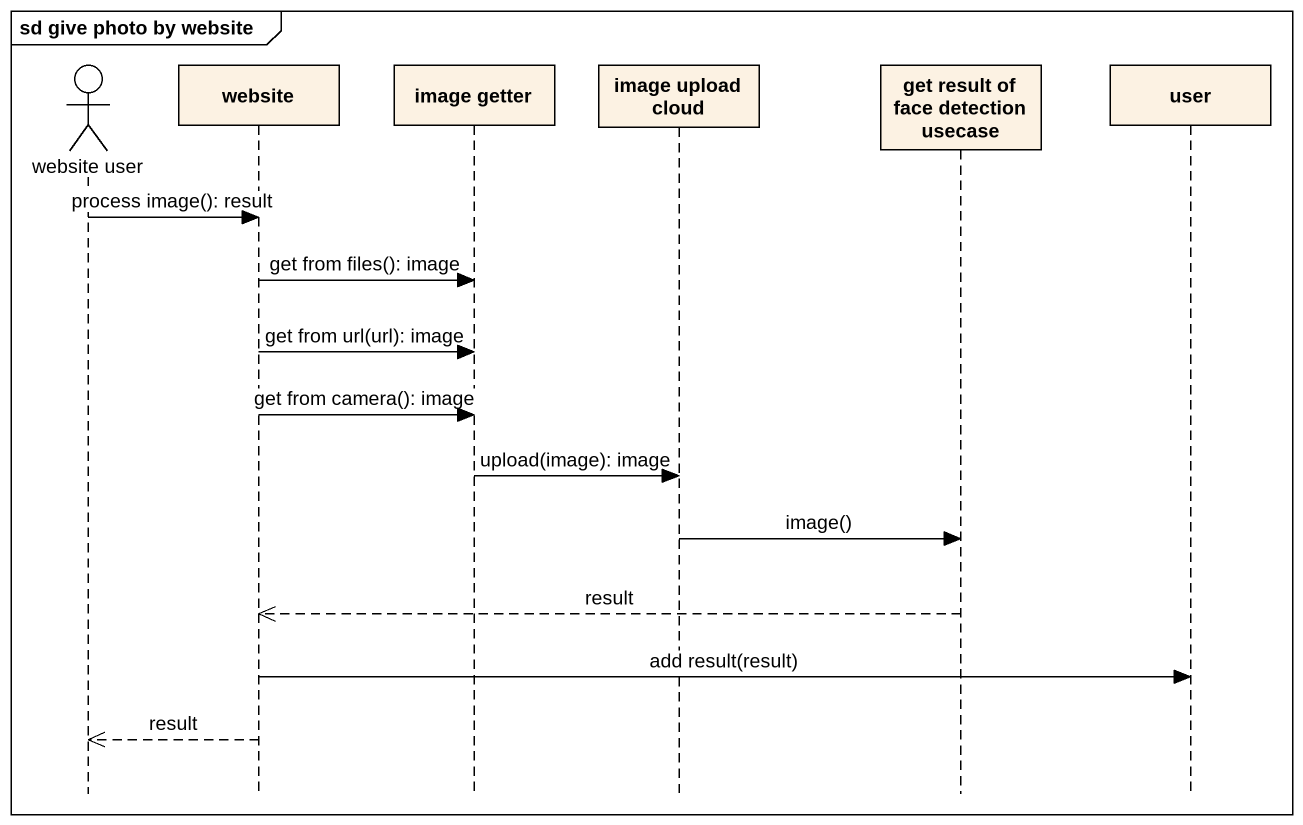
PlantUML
@startuml
mainframe sd give photo by website
hide footbox
actor "website user" as website_user
participant website
participant "image getter" as image_getter
participant "image upload cloud" as image_upload_cloud
participant "get result of face detection usecase" as get_result_of_face
participant user

website_user -> website : process image(): result
website -> image_getter : get from files(): image
website -> image_getter : get from url(url): image
website -> image_getter : get from camera(): image
image_getter -> image_upload_cloud : upload(image): image
image_upload_cloud -> get_result_of_face : image()
get_result_of_face -->> website : result
website -> user : add result(result)
website -->> website_user : result
@enduml
